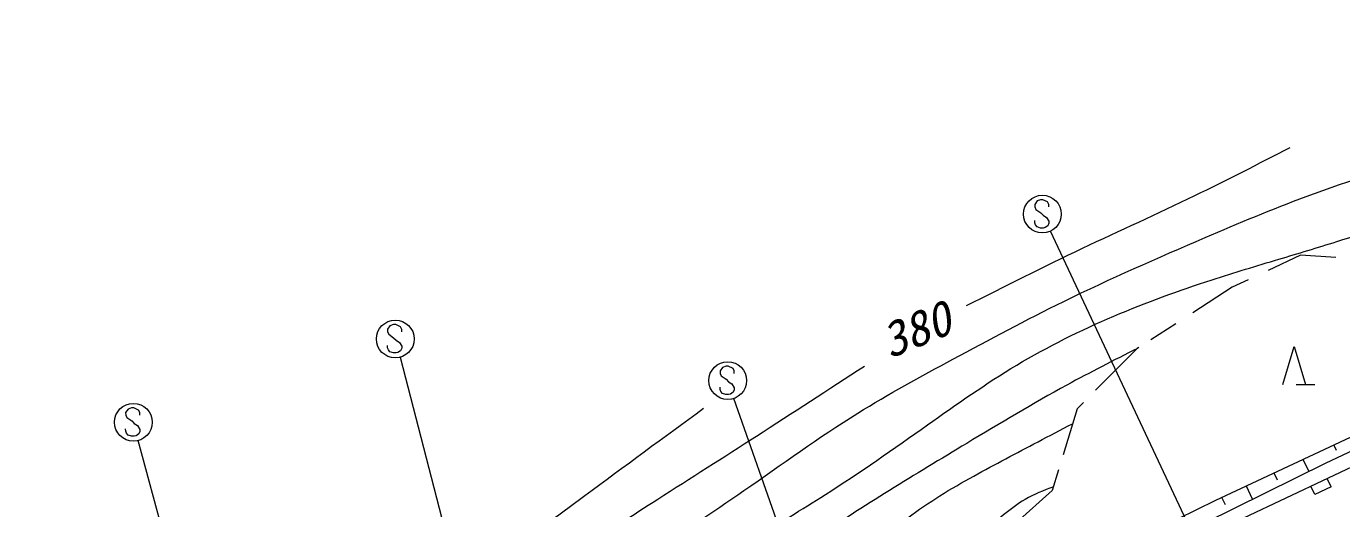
# Model space of a CAD drawing. Units: millimetres, scale not verified. Extents: x 40000 to 680000, y 20000 to 380000.
# Drawn here: x 313962 to 383546, y 292231 to 317774 of the extents above; entities that cross this region are included whole.
import ezdxf
from ezdxf.enums import TextEntityAlignment as Align

# ---------------------------------------------------------------- set-up
doc = ezdxf.new("R2010")
doc.units = ezdxf.units.MM
doc.header["$LTSCALE"] = 1000
doc.layers.add('M-BGD', color=7, linetype='Continuous', lineweight=13)
doc.layers.add('M-STR-STRC', color=7, linetype='Continuous', lineweight=13)
doc.styles.add('ＭＳ ゴシック', font='')
doc.styles.get('ＭＳ ゴシック').set_extended_font_data('MS Gothic')

msp = doc.modelspace()

# ---------------------------------------------------------------- linework, layer by layer
at = {"layer": 'M-BGD'}
for p, q in [((381369, 305652), (379659, 304850)), ((383236, 305538), (381369, 305652)), ((378604, 304355), (377758, 303958)), ((377758, 303958), (375667, 302607)), ((374766, 302024), (373448, 301172)), ((372730, 300708), (370530, 298501)), ((372809, 300759), (372730, 300708)), ((380431, 298814), (381031, 300814)), ((381031, 300814), (381631, 298814)), ((382721, 294667), (393145, 299551)), ((375882, 290582), (393114, 298724)), ((381131, 298814), (382131, 298814)), ((369889, 297858), (369547, 297515)), ((387987, 297888), (376868, 292661)), ((369547, 297515), (368806, 295078)), ((383266, 295317), (383131, 295605)), ((373154, 289933), (382721, 294667)), ((381803, 294213), (381507, 294841)), ((368566, 294291), (368235, 293202)), ((380145, 293738), (379967, 294117)), ((382989, 293387), (382775, 293839)), ((368235, 293202), (366337, 291501)), ((378835, 292744), (378511, 293433)), ((382127, 292980), (381914, 293432)), ((382989, 293387), (382127, 292980)), ((376868, 292661), (370643, 289619)), ((377394, 292440), (377214, 292823))]:
    msp.add_line(p, q, dxfattribs=at)
for points, knots in [([(346825, 289753), (348531, 290886), (350237, 292019), (351921, 293188), (353918, 294573), (355883, 296009), (357945, 297290), (359583, 298308), (361281, 299229), (362981, 300146), (364924, 301194), (366869, 302238), (368849, 303209), (371303, 304413), (373812, 305506), (376326, 306584), (378096, 307344), (379869, 308096), (381674, 308765), (384000, 309628), (386380, 310353), (388684, 311258), (393097, 312991), (397229, 315382), (401360, 317774)], [0, 0, 0, 0, 1, 1, 1, 2, 2, 2, 3, 3, 3, 4, 4, 4, 5, 5, 5, 6, 6, 6, 7, 7, 7, 8, 8, 8, 8]), ([(352444, 290657), (353714, 291419), (354984, 292182), (356231, 292980), (358066, 294155), (359849, 295408), (361631, 296667), (363181, 297762), (364730, 298860), (366356, 299834), (368003, 300820), (369729, 301678), (371497, 302430), (373196, 303154), (374934, 303781), (376689, 304352), (377861, 304732), (379041, 305088), (380220, 305442), (381243, 305749), (382265, 306054), (383284, 306377), (384993, 306917), (386693, 307504), (388321, 308246), (390087, 309051), (391770, 310038), (393461, 310998), (395025, 311886), (396596, 312751), (398238, 313490), (399463, 314042), (400727, 314523), (401873, 315204), (402891, 315809), (403816, 316571), (404740, 317333)], [0, 0, 0, 0, 1, 1, 1, 2, 2, 2, 3, 3, 3, 4, 4, 4, 5, 5, 5, 6, 6, 6, 7, 7, 7, 8, 8, 8, 9, 9, 9, 10, 10, 10, 11, 11, 11, 12, 12, 12, 12]), ([(363701, 302984), (365737, 304012), (367773, 305040), (369833, 306020), (371812, 306961), (373812, 307857), (375783, 308813), (377477, 309634), (379150, 310498), (380823, 311363)], [0, 0, 0, 0, 1, 1, 1, 2, 2, 2, 3, 3, 3, 3]), ([(372741, 300719), (371491, 300084), (370241, 299450), (369011, 298779), (367216, 297800), (365462, 296745), (363710, 295689), (360975, 294041), (358244, 292391), (355603, 290587), (354526, 289851), (353464, 289090), (352485, 288234), (351825, 287657), (351202, 287036), (350580, 286416)], [0, 0, 0, 0, 1, 1, 1, 2, 2, 2, 3, 3, 3, 4, 4, 4, 5, 5, 5, 5]), ([(358297, 299766), (356397, 298527), (354497, 297289), (352589, 296062), (350852, 294944), (349108, 293836), (347368, 292723), (346025, 291863), (344684, 291001), (343360, 290112), (342727, 289687), (342099, 289255), (341470, 288824)], [0, 0, 0, 0, 1, 1, 1, 2, 2, 2, 3, 3, 3, 4, 4, 4, 4]), ([(313081, 285607), (314964, 285377), (316846, 285147), (318741, 284984), (320193, 284858), (321653, 284771), (323103, 284880), (323764, 284929), (324423, 285019), (325076, 285139), (326893, 285474), (328659, 286040), (330424, 286593), (332150, 287134), (333875, 287663), (335565, 288307), (336739, 288754), (337895, 289258), (338992, 289865), (340582, 290744), (342045, 291841), (343509, 292928), (345602, 294482), (347697, 296016), (349792, 297549)], [0, 0, 0, 0, 1, 1, 1, 2, 2, 2, 3, 3, 3, 4, 4, 4, 5, 5, 5, 6, 6, 6, 7, 7, 7, 8, 8, 8, 8]), ([(351676, 285273), (353572, 286369), (355468, 287465), (357162, 288829), (358330, 289769), (359402, 290837), (360592, 291749), (361683, 292585), (362874, 293291), (364079, 293960), (365204, 294585), (366343, 295178), (367481, 295774), (368090, 296094), (368700, 296414), (369309, 296734)], [0, 0, 0, 0, 1, 1, 1, 2, 2, 2, 3, 3, 3, 4, 4, 4, 5, 5, 5, 5]), ([(368294, 293397), (367780, 293197), (367267, 292996), (366797, 292723), (365991, 292253), (365315, 291567), (364551, 291022), (363798, 290486), (362960, 290087), (362122, 289687)], [0, 0, 0, 0, 1, 1, 1, 2, 2, 2, 3, 3, 3, 3])]:
    msp.add_open_spline(points, degree=3, knots=knots, dxfattribs=at)
at = {"layer": 'M-STR-STRC'}
for p, q in [((367429, 308527), (367305, 308342)), ((367305, 308342), (367308, 308211)), ((367621, 308593), (367429, 308527)), ((367742, 308590), (367621, 308593)), ((367992, 308471), (367742, 308590)), ((368055, 308340), (367992, 308471)), ((368055, 308211), (368055, 308340)), ((367308, 308211), (367371, 308082)), ((367371, 308082), (367626, 307900)), ((367626, 307900), (367755, 307768)), ((367755, 307768), (367934, 307652)), ((367934, 307652), (368061, 307452)), ((367308, 307363), (367305, 307484)), ((367347, 307260), (367308, 307363)), ((367431, 307150), (367347, 307260)), ((367618, 307089), (367431, 307150)), ((367753, 307089), (367618, 307089)), ((367853, 307118), (367753, 307089)), ((367995, 307210), (367853, 307118)), ((368055, 307342), (367995, 307210)), ((368061, 307452), (368055, 307342)), ((377989, 285956), (368137, 306925)), ((333198, 301914), (333074, 301729)), ((333074, 301729), (333076, 301598)), ((333076, 301598), (333140, 301469)), ((333140, 301469), (333395, 301287)), ((333390, 301980), (333198, 301914)), ((333511, 301977), (333390, 301980)), ((333761, 301858), (333511, 301977)), ((333824, 301727), (333761, 301858)), ((333824, 301598), (333824, 301727)), ((333076, 300750), (333074, 300871)), ((333116, 300647), (333076, 300750)), ((333200, 300536), (333116, 300647)), ((333395, 301287), (333524, 301155)), ((333524, 301155), (333703, 301039)), ((333703, 301039), (333830, 300839)), ((333824, 300729), (333764, 300597)), ((333830, 300839), (333824, 300729)), ((333387, 300476), (333200, 300536)), ((333521, 300476), (333387, 300476)), ((333621, 300505), (333521, 300476)), ((333764, 300597), (333621, 300505)), ((333732, 300249), (341249, 271272)), ((350784, 299710), (350660, 299526)), ((350660, 299526), (350663, 299394)), ((350663, 299394), (350726, 299265)), ((350726, 299265), (350982, 299084)), ((350976, 299776), (350784, 299710)), ((351098, 299774), (350976, 299776)), ((351348, 299655), (351098, 299774)), ((351411, 299524), (351348, 299655)), ((351411, 299394), (351411, 299524)), ((350663, 298547), (350660, 298668)), ((350702, 298444), (350663, 298547)), ((350982, 299084), (351111, 298952)), ((351111, 298952), (351290, 298836)), ((351290, 298836), (351416, 298636)), ((351411, 298525), (351350, 298394)), ((351416, 298636), (351411, 298525)), ((350787, 298333), (350702, 298444)), ((350974, 298273), (350787, 298333)), ((351108, 298273), (350974, 298273)), ((351208, 298302), (351108, 298273)), ((351350, 298394), (351208, 298302)), ((358596, 277471), (351398, 298070)), ((319342, 297505), (319218, 297321)), ((319218, 297321), (319220, 297189)), ((319220, 297189), (319284, 297060)), ((319534, 297571), (319342, 297505)), ((319655, 297568), (319534, 297571)), ((319905, 297450), (319655, 297568)), ((319968, 297318), (319905, 297450)), ((319968, 297189), (319968, 297318)), ((319220, 296341), (319218, 296462)), ((319284, 297060), (319539, 296878)), ((319539, 296878), (319668, 296747)), ((319668, 296747), (319847, 296631)), ((319847, 296631), (319974, 296431)), ((319974, 296431), (319968, 296320)), ((319260, 296238), (319220, 296341)), ((319344, 296128), (319260, 296238)), ((319531, 296067), (319344, 296128)), ((319665, 296067), (319531, 296067)), ((319766, 296096), (319665, 296067)), ((319908, 296188), (319766, 296096)), ((327567, 267307), (319885, 295842)), ((319968, 296320), (319908, 296188))]:
    msp.add_line(p, q, dxfattribs=at)
for centre in [(367712, 307830), (333481, 301217), (351068, 299014), (319625, 296808)]:
    msp.add_circle(centre, 1000, dxfattribs=at)

# ---------------------------------------------------------------- texts
at = {"layer": 'M-BGD', "style": 'ＭＳ ゴシック', "oblique": 15}
msp.add_text('380', height=1833, rotation=22.38, dxfattribs=at).set_placement((358938, 301855), align=Align.TOP_LEFT)

doc.saveas('drawing.dxf')
